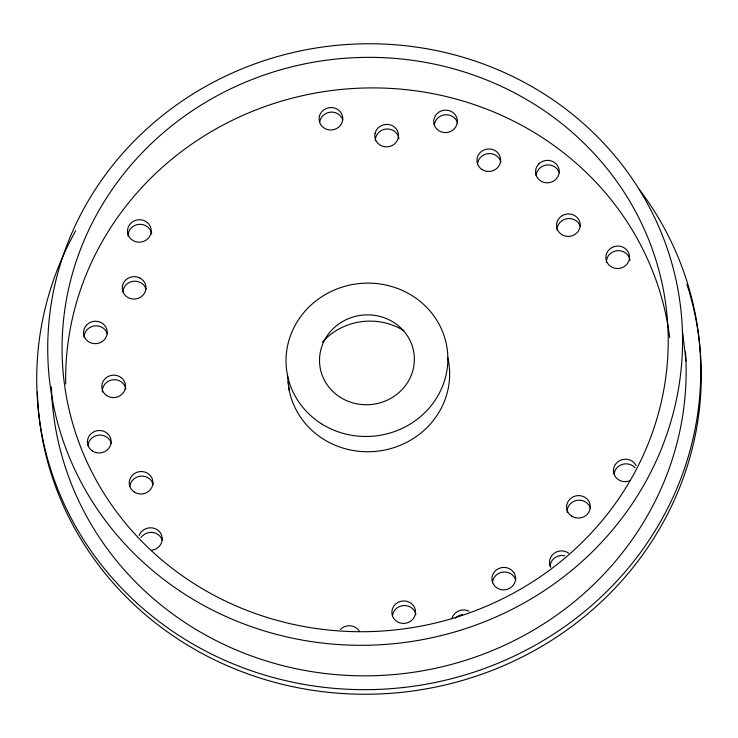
<?xml version="1.0" encoding="UTF-8"?>
<svg xmlns="http://www.w3.org/2000/svg" width="738" height="738" viewBox="0 0 738 738"><rect width="100%" height="100%" fill="white"/><g stroke="black" fill="none" stroke-linecap="round" stroke-linejoin="round"><path stroke-width="1.11" d="M319.775 122.231L319.905 120.921A11.863 11.227 -6.7 0 1 329.517 112.268A11.863 11.227 -6.7 0 1 341.519 117.259L342.801 119.916M375.328 140.727L375.633 137.803A11.863 11.227 -6.7 0 1 387.819 128.975A11.863 11.227 -6.7 0 1 398.954 138.707M682.392 330.486A317.654 300.532 -6.7 0 1 215.837 611.747A317.654 300.532 -6.7 0 1 197.203 91.374A317.654 300.532 -6.7 0 1 682.392 330.486L685.98 361.02M287.479 375.273L289.268 390.54M700.556 354.757A332.257 314.342 -6.7 0 1 384.71 693.692A332.257 314.342 -6.7 0 1 37.361 392.09M686.884 284.121A332.257 314.342 -6.7 0 1 700.39 352.487M614.062 474.1A11.863 11.227 -6.7 0 1 622.411 464.34A11.863 11.227 -6.7 0 1 635.021 467.791M567.162 512.43A11.863 11.227 -6.7 0 1 577.042 500.355A11.863 11.227 -6.7 0 1 590.474 508.482M550.078 566.249A11.863 11.227 -6.7 0 1 564.598 555.732M492.467 582.762A11.863 11.227 -6.7 0 1 499.875 572.854A11.863 11.227 -6.7 0 1 512.403 574.911L514.368 577.153A11.863 11.227 -6.7 0 1 515.65 579.81M392.422 616.045A11.863 11.227 -6.7 0 1 403.603 605.557A11.863 11.227 -6.7 0 1 415.9 614.551M129.833 486.397A11.863 11.227 -6.7 0 1 140.718 476.158A11.863 11.227 -6.7 0 1 153.117 484.405M455.291 618.195A11.863 11.227 -6.7 0 1 456.831 616.867M457.68 616.304A11.863 11.227 -6.7 0 1 462.523 614.625M140.986 537.596A11.863 11.227 -6.7 0 1 142.259 536.037L144.648 534.146A11.863 11.227 -6.7 0 1 162.268 540.188M88.025 445.365A11.863 11.227 -6.7 0 1 98.901 435.116A11.863 11.227 -6.7 0 1 111.309 443.372M102.361 391.97A11.863 11.227 -6.7 0 1 112.748 379.821A11.863 11.227 -6.7 0 1 125.875 388.972M122.822 291.925A11.863 11.227 -6.7 0 1 137.406 281.482L140.294 282.488A11.863 11.227 -6.7 0 1 146.023 289.093M128.043 236.068A11.863 11.227 -6.7 0 1 145.469 225.56L147.987 227.239A11.863 11.227 -6.7 0 1 151.668 234.047M84.058 337.331A11.863 11.227 -6.7 0 1 95.755 325.818L98.837 326.122A11.863 11.227 -6.7 0 1 107.324 333.862M557.052 230.284A11.863 11.227 -6.7 0 1 560.243 222.193L562.633 220.302A11.863 11.227 -6.7 0 1 580.243 226.345M606.387 262.396A11.863 11.227 -6.7 0 1 611.959 252.414L614.782 251.169A11.863 11.227 -6.7 0 1 630.003 260.376M536.102 175.709A11.863 11.227 -6.7 0 1 537.476 171.004L539.275 168.596A11.863 11.227 -6.7 0 1 559.284 172.747M434.276 124.916A11.863 11.227 -6.7 0 1 434.673 122.978L435.909 120.276A11.863 11.227 -6.7 0 1 447.828 114.824A11.863 11.227 -6.7 0 1 457.569 123.108M477.523 163.845A11.863 11.227 -6.7 0 1 488.408 153.605A11.863 11.227 -6.7 0 1 500.807 161.853M322.303 342.192A61.826 58.496 -6.7 0 1 403.907 330.762M639.311 189.472A332.257 314.342 -6.7 0 1 600.455 597.54A332.257 314.342 -6.7 0 1 169.38 629.062A332.257 314.342 -6.7 0 1 75.728 230.68M685.51 351.98A317.654 300.532 -6.7 0 1 383.068 675.335A317.654 300.532 -6.7 0 1 51.411 386.869M630.234 480.632A11.863 11.227 -6.7 0 1 614.533 475.244A11.863 11.227 -6.7 0 1 620.427 460.291A11.863 11.227 -6.7 0 1 636.128 465.678M550.816 567.347A11.863 11.227 -6.7 0 1 553.851 553.537A11.863 11.227 -6.7 0 1 568.694 553.186M340.476 629.403A11.863 11.227 -6.7 0 1 359.203 630.898M451.868 618.785A11.863 11.227 -6.7 0 1 468.999 611.202M151.816 550.151A11.863 11.227 -6.7 0 0 156.659 548.472L159.048 546.581A11.863 11.227 -6.7 0 0 159.546 531.766A11.863 11.227 -6.7 0 0 144.113 529.561L141.724 531.452A11.863 11.227 -6.7 0 0 139.113 535.677M65.7 383.981A303.29 286.944 -6.7 0 1 348.078 88.846A303.29 286.944 -6.7 0 1 669.689 337.534M447.717 357.441A80.977 76.614 -6.7 0 1 383.456 450.281A80.977 76.614 -6.7 0 1 288.678 387.275M288.374 385.07A80.977 76.614 -6.7 0 1 288.032 381.721M319.369 116.346L319.065 119.27A11.863 11.227 -6.7 0 0 332.866 129.805A11.863 11.227 -6.7 0 0 342.266 115.331L340.984 112.674A11.863 11.227 -6.7 0 0 328.973 107.683A11.863 11.227 -6.7 0 0 319.369 116.346M375.098 133.227L374.793 136.152A11.863 11.227 -6.7 0 0 385.494 146.816A11.863 11.227 -6.7 0 0 398.197 138.024L398.492 135.1A11.863 11.227 -6.7 0 0 387.791 124.427A11.863 11.227 -6.7 0 0 375.098 133.227M435.365 115.7L434.129 118.403A11.863 11.227 -6.7 0 0 440.789 131.724A11.863 11.227 -6.7 0 0 455.687 127.047L456.923 124.335A11.863 11.227 -6.7 0 0 450.263 111.014A11.863 11.227 -6.7 0 0 435.365 115.7M538.74 164.011L536.932 166.419A11.863 11.227 -6.7 0 0 540.502 180.801A11.863 11.227 -6.7 0 0 556.065 179.14L557.863 176.733A11.863 11.227 -6.7 0 0 554.293 162.351A11.863 11.227 -6.7 0 0 538.74 164.011M562.088 215.717L559.699 217.618A11.863 11.227 -6.7 0 0 559.21 232.424A11.863 11.227 -6.7 0 0 574.644 234.638L577.033 232.747A11.863 11.227 -6.7 0 0 577.522 217.931A11.863 11.227 -6.7 0 0 562.088 215.717M614.247 246.584L611.424 247.839A11.863 11.227 -6.7 0 0 606.904 262.073A11.863 11.227 -6.7 0 0 621.156 267.995L623.97 266.75A11.863 11.227 -6.7 0 0 628.49 252.516A11.863 11.227 -6.7 0 0 614.247 246.584M98.292 321.537L95.22 321.233A11.863 11.227 -6.7 0 0 83.597 331.288A11.863 11.227 -6.7 0 0 92.453 343.391L95.525 343.696A11.863 11.227 -6.7 0 0 107.148 333.641A11.863 11.227 -6.7 0 0 98.292 321.537M139.759 277.912L136.862 276.898A11.863 11.227 -6.7 0 0 123.043 283.992A11.863 11.227 -6.7 0 0 128.486 297.811L131.373 298.825A11.863 11.227 -6.7 0 0 145.202 291.731A11.863 11.227 -6.7 0 0 139.759 277.912M147.452 222.655L144.934 220.985A11.863 11.227 -6.7 0 0 129.713 224.546A11.863 11.227 -6.7 0 0 131.263 239.269L133.781 240.948A11.863 11.227 -6.7 0 0 149.002 237.378A11.863 11.227 -6.7 0 0 147.452 222.655M513.832 572.568L511.858 570.326A11.863 11.227 -6.7 0 0 497.495 569.183A11.863 11.227 -6.7 0 0 492.421 582.051L493.704 584.699A11.863 11.227 -6.7 0 0 510.041 588.094A11.863 11.227 -6.7 0 0 513.832 572.568M415.531 612.9L415.365 609.975A11.863 11.227 -6.7 0 0 403.068 600.972A11.863 11.227 -6.7 0 0 391.887 611.47L392.053 614.394A11.863 11.227 -6.7 0 0 404.35 623.389A11.863 11.227 -6.7 0 0 415.531 612.9M571.553 516.056A11.863 11.227 -6.7 0 0 590.252 507.781A11.863 11.227 -6.7 0 0 573.546 496.665A11.863 11.227 -6.7 0 0 571.553 516.056M134.205 491.988A11.863 11.227 -6.7 0 0 152.895 483.704A11.863 11.227 -6.7 0 0 136.189 472.597A11.863 11.227 -6.7 0 0 134.205 491.988M92.388 450.955A11.863 11.227 -6.7 0 0 111.087 442.671A11.863 11.227 -6.7 0 0 94.381 431.564A11.863 11.227 -6.7 0 0 92.388 450.955M106.742 395.596A11.863 11.227 -6.7 0 0 125.442 387.321A11.863 11.227 -6.7 0 0 108.735 376.205A11.863 11.227 -6.7 0 0 106.742 395.596M481.886 169.436A11.863 11.227 -6.7 0 0 500.585 161.161A11.863 11.227 -6.7 0 0 483.879 150.045A11.863 11.227 -6.7 0 0 481.886 169.436M222.581 599.671A303.29 286.944 -6.7 0 0 668.047 331.113A303.29 286.944 -6.7 0 0 204.795 102.813A303.29 286.944 -6.7 0 0 222.581 599.671M321.574 423.843A80.977 76.614 -6.7 0 0 447.652 364.295A80.977 76.614 -6.7 0 0 331.583 291.27A80.977 76.614 -6.7 0 0 321.574 423.843M340.347 397.339A47.463 44.907 -6.7 0 0 414.249 362.441A47.463 44.907 -6.7 0 0 346.214 319.637A47.463 44.907 -6.7 0 0 340.347 397.339"/></g></svg>
